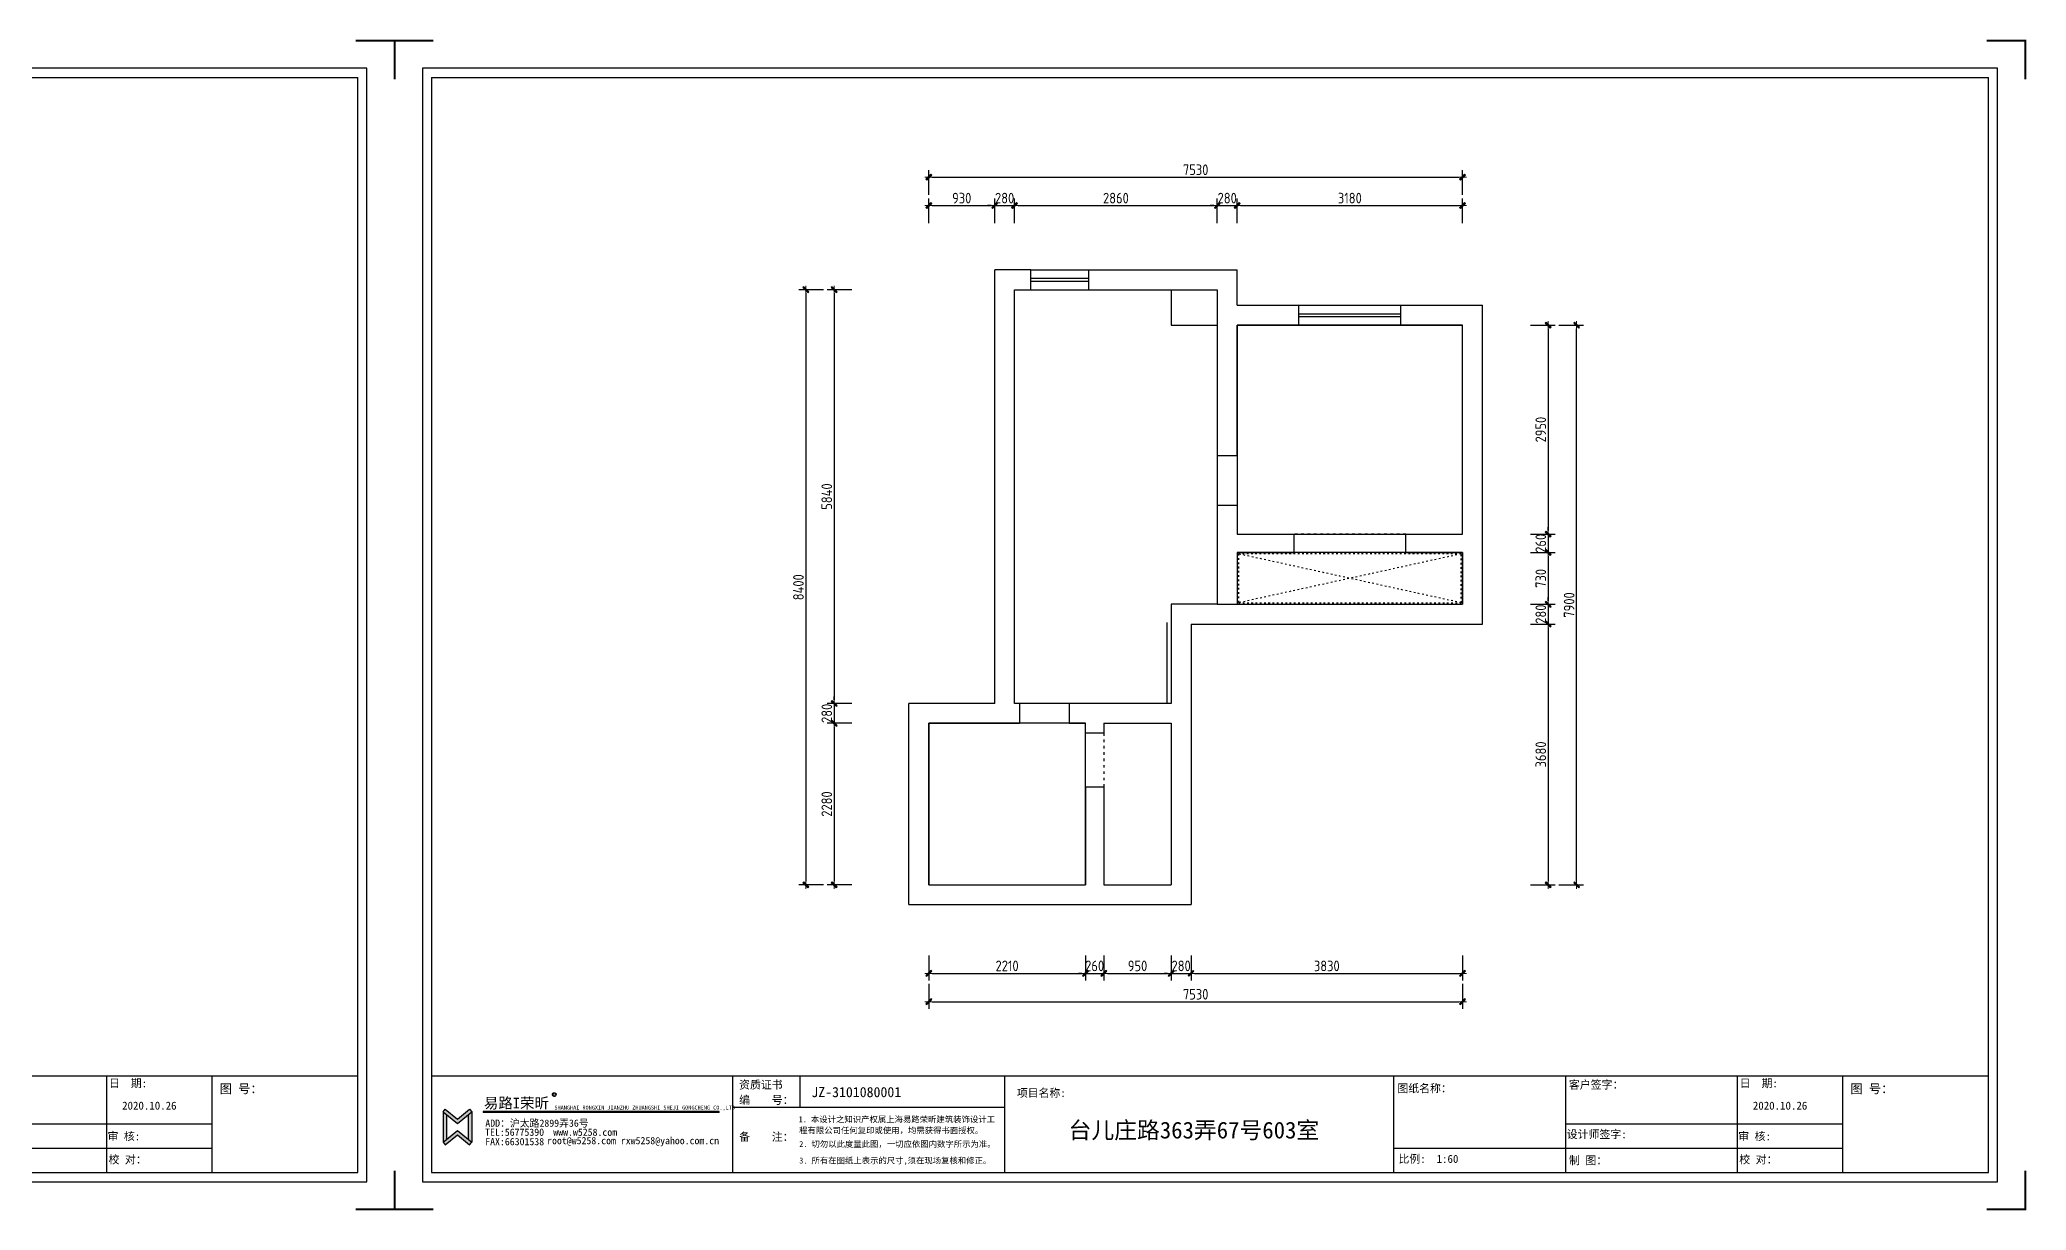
# Model space of a CAD drawing. Header units: millimetres. Extents: x -58733 to 427521, y -235734 to 553534.
# Drawn here: x 20716 to 48742, y 512200 to 528724 of the extents above; entities that cross this region are included whole.
import ezdxf

# ---------------------------------------------------------------- set-up
doc = ezdxf.new("R2010")
doc.units = ezdxf.units.MM
doc.linetypes.add('ACAD_ISO03W100', pattern=[30, 12, -18])
for name, color, linetype in [('00-墙体', 7, 'Continuous'), ('02-活动家具', 1, 'Continuous'), ('图框', 251, 'Continuous'), ('目录文字', 8, 'Continuous')]:
    doc.layers.add(name, color=color, linetype=linetype)
doc.layers.add('墙体', color=7, linetype='Continuous', lineweight=30)
doc.styles.add('CCD_DIM', font='ARCHS.SHX')
doc.styles.get("Standard").update_dxf_attribs({"font": 'simsun.ttc'})
doc.styles.add('YQ_DIM', font='SUPEROS.SHX', dxfattribs={"width": 0.8, "bigfont": 'HZDX.SHX'})
doc.styles.add('宋体', font='simsun.ttc', dxfattribs={"height": 120})
doc.styles.add('英文', font='simhei.ttf')
doc.styles.add('黑体', font='simhei.ttf')
doc.dimstyles.new('海龍1：50', dxfattribs={"dimscale": 50, "dimtxt": 3, "dimasz": 1, "dimexe": 2, "dimexo": 2, "dimgap": 0.6, "dimtad": 1, "dimdec": 0, "dimrnd": 5, "dimdsep": 46, "dimtxsty": 'CCD_DIM', "dimblk": 'WS-cj', "dimcen": 1, "dimclrd": 242, "dimclre": 242, "dimclrt": 2, "dimadec": 0, "dimazin": 2, "dimtfac": 1, "dimtdec": 0, "dimtix": 1, "dimtmove": 2, "dimatfit": 3, "dimldrblk": 'CCD_Leader_Arrow', "dimfxl": 5, "dimfxlon": 1, "dimtolj": 1, "dimarcsym": 0})

# ---------------------------------------------------------------- blocks, each defined once
blk = doc.blocks.new('WS-cj')
blk.add_hatch(color=1).paths.add_polyline_path([(0.59, 0.82), (-0.82, -0.59), (-0.59, -0.82), (0.82, 0.59)])
at = {"color": 1, "linetype": 'ByBlock', "lineweight": 0}
for p, q in [((-1.1, 0), (0, 0)), ((0, 0), (1.1, 0))]:
    blk.add_line(p, q, dxfattribs=at)
at = {"color": 1}
blk.add_lwpolyline([(0.59, 0.82), (-0.82, -0.59), (-0.59, -0.82), (0.82, 0.59)], close=True, dxfattribs=at)
blk = doc.blocks.new('*D427')
at = {"color": 242, "lineweight": -2}
for p, q in [((33259, 526133), (33259, 526483)), ((33309, 526383), (34139, 526383)), ((34189, 526133), (34189, 526483))]:
    blk.add_line(p, q, dxfattribs=at)
at = {"layer": 'Defpoints', "color": 0}
for p in [(34189, 526383), (33259, 525983), (34189, 525983)]:
    blk.add_point(p, dxfattribs=at)
at = {"color": 242, "lineweight": -2, "xscale": 50, "yscale": 50, "zscale": 50, "rotation": 180}
blk.add_blockref('WS-cj', (33259, 526383), dxfattribs=at)
at = {"color": 242, "lineweight": -2, "xscale": 50, "yscale": 50, "zscale": 50}
blk.add_blockref('WS-cj', (34189, 526383), dxfattribs=at)
at = {"color": 2, "insert": (33724, 526488), "char_height": 150, "attachment_point": 5, "style": 'CCD_DIM'}
blk.add_mtext('\\A1;930', dxfattribs=at)
blk = doc.blocks.new('CCD_Leader_Arrow')
at = {"color": 1, "linetype": 'ByBlock'}
blk.add_line((0, 0), (-1, 0), dxfattribs=at)
for points in [[(-0.86, 0.67), (-0.6, 0.85), (-0.24, 0), (0, 0)], [(-0.86, -0.67), (-0.6, -0.85), (-0.24, 0), (0, 0)]]:
    blk.add_solid(points, dxfattribs=at)
blk = doc.blocks.new('*D428')
at = {"color": 242, "lineweight": -2}
for p, q in [((34139, 526383), (34089, 526383)), ((34189, 526133), (34189, 526483)), ((34189, 526383), (34469, 526383)), ((34469, 526133), (34469, 526483)), ((34519, 526383), (34569, 526383))]:
    blk.add_line(p, q, dxfattribs=at)
at = {"layer": 'Defpoints', "color": 0}
for p in [(34469, 526383), (34189, 525983), (34469, 525983)]:
    blk.add_point(p, dxfattribs=at)
at = {"color": 242, "lineweight": -2, "xscale": 50, "yscale": 50, "zscale": 50}
blk.add_blockref('WS-cj', (34189, 526383), dxfattribs=at)
at = {"color": 242, "lineweight": -2, "xscale": 50, "yscale": 50, "zscale": 50, "rotation": 180}
blk.add_blockref('WS-cj', (34469, 526383), dxfattribs=at)
at = {"color": 2, "insert": (34329, 526488), "char_height": 150, "attachment_point": 5, "style": 'CCD_DIM'}
blk.add_mtext('\\A1;280', dxfattribs=at)
blk = doc.blocks.new('*D429')
at = {"color": 242, "lineweight": -2}
for p, q in [((34469, 526133), (34469, 526483)), ((34519, 526383), (37279, 526383)), ((37329, 526133), (37329, 526483))]:
    blk.add_line(p, q, dxfattribs=at)
at = {"layer": 'Defpoints', "color": 0}
for p in [(37329, 526383), (34469, 525983), (37329, 525983)]:
    blk.add_point(p, dxfattribs=at)
at = {"color": 242, "lineweight": -2, "xscale": 50, "yscale": 50, "zscale": 50, "rotation": 180}
blk.add_blockref('WS-cj', (34469, 526383), dxfattribs=at)
at = {"color": 242, "lineweight": -2, "xscale": 50, "yscale": 50, "zscale": 50}
blk.add_blockref('WS-cj', (37329, 526383), dxfattribs=at)
at = {"color": 2, "insert": (35899, 526488), "char_height": 150, "attachment_point": 5, "style": 'CCD_DIM'}
blk.add_mtext('\\A1;2860', dxfattribs=at)
blk = doc.blocks.new('*D430')
at = {"color": 242, "lineweight": -2}
for p, q in [((37279, 526383), (37229, 526383)), ((37329, 526133), (37329, 526483)), ((37329, 526383), (37609, 526383)), ((37609, 526133), (37609, 526483)), ((37659, 526383), (37709, 526383))]:
    blk.add_line(p, q, dxfattribs=at)
at = {"layer": 'Defpoints', "color": 0}
for p in [(37609, 526383), (37329, 525983), (37609, 525983)]:
    blk.add_point(p, dxfattribs=at)
at = {"color": 242, "lineweight": -2, "xscale": 50, "yscale": 50, "zscale": 50}
blk.add_blockref('WS-cj', (37329, 526383), dxfattribs=at)
at = {"color": 242, "lineweight": -2, "xscale": 50, "yscale": 50, "zscale": 50, "rotation": 180}
blk.add_blockref('WS-cj', (37609, 526383), dxfattribs=at)
at = {"color": 2, "insert": (37469, 526488), "char_height": 150, "attachment_point": 5, "style": 'CCD_DIM'}
blk.add_mtext('\\A1;280', dxfattribs=at)
blk = doc.blocks.new('*D431')
at = {"color": 242, "lineweight": -2}
for p, q in [((37609, 526133), (37609, 526483)), ((37659, 526383), (40739, 526383)), ((40789, 526133), (40789, 526483))]:
    blk.add_line(p, q, dxfattribs=at)
at = {"layer": 'Defpoints', "color": 0}
for p in [(40789, 526383), (37609, 525983), (40789, 525983)]:
    blk.add_point(p, dxfattribs=at)
at = {"color": 242, "lineweight": -2, "xscale": 50, "yscale": 50, "zscale": 50, "rotation": 180}
blk.add_blockref('WS-cj', (37609, 526383), dxfattribs=at)
at = {"color": 242, "lineweight": -2, "xscale": 50, "yscale": 50, "zscale": 50}
blk.add_blockref('WS-cj', (40789, 526383), dxfattribs=at)
at = {"color": 2, "insert": (39199, 526488), "char_height": 150, "attachment_point": 5, "style": 'CCD_DIM'}
blk.add_mtext('\\A1;3180', dxfattribs=at)
blk = doc.blocks.new('*D432')
at = {"color": 242, "lineweight": -2}
for p, q in [((33259, 526533), (33259, 526883)), ((33309, 526783), (40739, 526783)), ((40789, 526533), (40789, 526883))]:
    blk.add_line(p, q, dxfattribs=at)
at = {"layer": 'Defpoints', "color": 0}
for p in [(40789, 526783), (33259, 525983), (40789, 525983)]:
    blk.add_point(p, dxfattribs=at)
at = {"color": 242, "lineweight": -2, "xscale": 50, "yscale": 50, "zscale": 50, "rotation": 180}
blk.add_blockref('WS-cj', (33259, 526783), dxfattribs=at)
at = {"color": 242, "lineweight": -2, "xscale": 50, "yscale": 50, "zscale": 50}
blk.add_blockref('WS-cj', (40789, 526783), dxfattribs=at)
at = {"color": 2, "insert": (37024, 526888), "char_height": 150, "attachment_point": 5, "style": 'CCD_DIM'}
blk.add_mtext('\\A1;7530', dxfattribs=at)
blk = doc.blocks.new('*D433')
at = {"color": 242, "lineweight": -2}
for p, q in [((33259, 515795), (33259, 515445)), ((35469, 515795), (35469, 515445)), ((33309, 515545), (35419, 515545))]:
    blk.add_line(p, q, dxfattribs=at)
at = {"layer": 'Defpoints', "color": 0}
for p in [(33259, 515945), (35469, 515945), (35469, 515545)]:
    blk.add_point(p, dxfattribs=at)
at = {"color": 242, "lineweight": -2, "xscale": 50, "yscale": 50, "zscale": 50, "rotation": 180}
blk.add_blockref('WS-cj', (33259, 515545), dxfattribs=at)
at = {"color": 242, "lineweight": -2, "xscale": 50, "yscale": 50, "zscale": 50}
blk.add_blockref('WS-cj', (35469, 515545), dxfattribs=at)
at = {"color": 2, "insert": (34364, 515650), "char_height": 150, "attachment_point": 5, "style": 'CCD_DIM'}
blk.add_mtext('\\A1;2210', dxfattribs=at)
blk = doc.blocks.new('*D434')
at = {"color": 242, "lineweight": -2}
for p, q in [((35469, 515795), (35469, 515445)), ((35729, 515795), (35729, 515445)), ((35419, 515545), (35369, 515545)), ((35469, 515545), (35729, 515545)), ((35779, 515545), (35829, 515545))]:
    blk.add_line(p, q, dxfattribs=at)
at = {"layer": 'Defpoints', "color": 0}
for p in [(35469, 515945), (35729, 515945), (35729, 515545)]:
    blk.add_point(p, dxfattribs=at)
at = {"color": 242, "lineweight": -2, "xscale": 50, "yscale": 50, "zscale": 50}
blk.add_blockref('WS-cj', (35469, 515545), dxfattribs=at)
at = {"color": 242, "lineweight": -2, "xscale": 50, "yscale": 50, "zscale": 50, "rotation": 180}
blk.add_blockref('WS-cj', (35729, 515545), dxfattribs=at)
at = {"color": 2, "insert": (35599, 515650), "char_height": 150, "attachment_point": 5, "style": 'CCD_DIM'}
blk.add_mtext('\\A1;260', dxfattribs=at)
blk = doc.blocks.new('*D435')
at = {"color": 242, "lineweight": -2}
for p, q in [((35729, 515795), (35729, 515445)), ((36679, 515795), (36679, 515445)), ((35779, 515545), (36629, 515545))]:
    blk.add_line(p, q, dxfattribs=at)
at = {"layer": 'Defpoints', "color": 0}
for p in [(35729, 515945), (36679, 515945), (36679, 515545)]:
    blk.add_point(p, dxfattribs=at)
at = {"color": 242, "lineweight": -2, "xscale": 50, "yscale": 50, "zscale": 50, "rotation": 180}
blk.add_blockref('WS-cj', (35729, 515545), dxfattribs=at)
at = {"color": 242, "lineweight": -2, "xscale": 50, "yscale": 50, "zscale": 50}
blk.add_blockref('WS-cj', (36679, 515545), dxfattribs=at)
at = {"color": 2, "insert": (36204, 515650), "char_height": 150, "attachment_point": 5, "style": 'CCD_DIM'}
blk.add_mtext('\\A1;950', dxfattribs=at)
blk = doc.blocks.new('*D436')
at = {"color": 242, "lineweight": -2}
for p, q in [((36679, 515795), (36679, 515445)), ((36959, 515795), (36959, 515445)), ((36629, 515545), (36579, 515545)), ((36679, 515545), (36959, 515545)), ((37009, 515545), (37059, 515545))]:
    blk.add_line(p, q, dxfattribs=at)
at = {"layer": 'Defpoints', "color": 0}
for p in [(36679, 515945), (36959, 515945), (36959, 515545)]:
    blk.add_point(p, dxfattribs=at)
at = {"color": 242, "lineweight": -2, "xscale": 50, "yscale": 50, "zscale": 50}
blk.add_blockref('WS-cj', (36679, 515545), dxfattribs=at)
at = {"color": 242, "lineweight": -2, "xscale": 50, "yscale": 50, "zscale": 50, "rotation": 180}
blk.add_blockref('WS-cj', (36959, 515545), dxfattribs=at)
at = {"color": 2, "insert": (36819, 515650), "char_height": 150, "attachment_point": 5, "style": 'CCD_DIM'}
blk.add_mtext('\\A1;280', dxfattribs=at)
blk = doc.blocks.new('*D437')
at = {"color": 242, "lineweight": -2}
for p, q in [((36959, 515795), (36959, 515445)), ((40789, 515795), (40789, 515445)), ((37009, 515545), (40739, 515545))]:
    blk.add_line(p, q, dxfattribs=at)
at = {"layer": 'Defpoints', "color": 0}
for p in [(36959, 515945), (40789, 515945), (40789, 515545)]:
    blk.add_point(p, dxfattribs=at)
at = {"color": 242, "lineweight": -2, "xscale": 50, "yscale": 50, "zscale": 50, "rotation": 180}
blk.add_blockref('WS-cj', (36959, 515545), dxfattribs=at)
at = {"color": 242, "lineweight": -2, "xscale": 50, "yscale": 50, "zscale": 50}
blk.add_blockref('WS-cj', (40789, 515545), dxfattribs=at)
at = {"color": 2, "insert": (38874, 515650), "char_height": 150, "attachment_point": 5, "style": 'CCD_DIM'}
blk.add_mtext('\\A1;3830', dxfattribs=at)
blk = doc.blocks.new('*D438')
at = {"color": 242, "lineweight": -2}
for p, q in [((33259, 515395), (33259, 515045)), ((33309, 515145), (40739, 515145)), ((40789, 515395), (40789, 515045))]:
    blk.add_line(p, q, dxfattribs=at)
at = {"layer": 'Defpoints', "color": 0}
for p in [(33259, 515945), (40789, 515945), (40789, 515145)]:
    blk.add_point(p, dxfattribs=at)
at = {"color": 242, "lineweight": -2, "xscale": 50, "yscale": 50, "zscale": 50, "rotation": 180}
blk.add_blockref('WS-cj', (33259, 515145), dxfattribs=at)
at = {"color": 242, "lineweight": -2, "xscale": 50, "yscale": 50, "zscale": 50}
blk.add_blockref('WS-cj', (40789, 515145), dxfattribs=at)
at = {"color": 2, "insert": (37024, 515250), "char_height": 150, "attachment_point": 5, "style": 'CCD_DIM'}
blk.add_mtext('\\A1;7530', dxfattribs=at)
blk = doc.blocks.new('*D439')
at = {"color": 242, "lineweight": -2}
for p, q in [((32175, 525195), (31825, 525195)), ((31925, 525145), (31925, 519405)), ((32175, 519355), (31825, 519355))]:
    blk.add_line(p, q, dxfattribs=at)
at = {"layer": 'Defpoints', "color": 0}
for p in [(32325, 525195), (31925, 519355), (32325, 519355)]:
    blk.add_point(p, dxfattribs=at)
at = {"color": 242, "lineweight": -2, "xscale": 50, "yscale": 50, "zscale": 50}
for p, rotation in [((31925, 525195), 90), ((31925, 519355), 270)]:
    blk.add_blockref('WS-cj', p, dxfattribs=dict(at, rotation=rotation))
at = {"color": 2, "insert": (31820, 522275), "char_height": 150, "attachment_point": 5, "rotation": 90, "style": 'CCD_DIM'}
blk.add_mtext('\\A1;5840', dxfattribs=at)
blk = doc.blocks.new('*D440')
at = {"color": 242, "lineweight": -2}
for p, q in [((32175, 519355), (31825, 519355)), ((31925, 519405), (31925, 519455)), ((31925, 519355), (31925, 519075)), ((32175, 519075), (31825, 519075)), ((31925, 519025), (31925, 518975))]:
    blk.add_line(p, q, dxfattribs=at)
at = {"layer": 'Defpoints', "color": 0}
for p in [(32325, 519355), (31925, 519075), (32325, 519075)]:
    blk.add_point(p, dxfattribs=at)
at = {"color": 242, "lineweight": -2, "xscale": 50, "yscale": 50, "zscale": 50}
for p, rotation in [((31925, 519355), 270), ((31925, 519075), 90)]:
    blk.add_blockref('WS-cj', p, dxfattribs=dict(at, rotation=rotation))
at = {"color": 2, "insert": (31820, 519215), "char_height": 150, "attachment_point": 5, "rotation": 90, "style": 'CCD_DIM'}
blk.add_mtext('\\A1;280', dxfattribs=at)
blk = doc.blocks.new('*D441')
at = {"color": 242, "lineweight": -2}
for p, q in [((32175, 519075), (31825, 519075)), ((31925, 519025), (31925, 516845)), ((32175, 516795), (31825, 516795))]:
    blk.add_line(p, q, dxfattribs=at)
at = {"layer": 'Defpoints', "color": 0}
for p in [(32325, 519075), (31925, 516795), (32325, 516795)]:
    blk.add_point(p, dxfattribs=at)
at = {"color": 242, "lineweight": -2, "xscale": 50, "yscale": 50, "zscale": 50}
for p, rotation in [((31925, 519075), 90), ((31925, 516795), 270)]:
    blk.add_blockref('WS-cj', p, dxfattribs=dict(at, rotation=rotation))
at = {"color": 2, "insert": (31820, 517935), "char_height": 150, "attachment_point": 5, "rotation": 90, "style": 'CCD_DIM'}
blk.add_mtext('\\A1;2280', dxfattribs=at)
blk = doc.blocks.new('*D442')
at = {"color": 242, "lineweight": -2}
for p, q in [((31775, 525195), (31425, 525195)), ((31525, 525145), (31525, 516845)), ((31775, 516795), (31425, 516795))]:
    blk.add_line(p, q, dxfattribs=at)
at = {"layer": 'Defpoints', "color": 0}
for p in [(32325, 525195), (31525, 516795), (32325, 516795)]:
    blk.add_point(p, dxfattribs=at)
at = {"color": 242, "lineweight": -2, "xscale": 50, "yscale": 50, "zscale": 50}
for p, rotation in [((31525, 525195), 90), ((31525, 516795), 270)]:
    blk.add_blockref('WS-cj', p, dxfattribs=dict(at, rotation=rotation))
at = {"color": 2, "insert": (31420, 520995), "char_height": 150, "attachment_point": 5, "rotation": 90, "style": 'CCD_DIM'}
blk.add_mtext('\\A1;8400', dxfattribs=at)
blk = doc.blocks.new('*D443')
at = {"color": 242, "lineweight": -2}
for p, q in [((41748, 524695), (42098, 524695)), ((41998, 524645), (41998, 521795)), ((41748, 521745), (42098, 521745))]:
    blk.add_line(p, q, dxfattribs=at)
at = {"layer": 'Defpoints', "color": 0}
for p in [(41598, 524695), (41598, 521745), (41998, 521745)]:
    blk.add_point(p, dxfattribs=at)
at = {"color": 242, "lineweight": -2, "xscale": 50, "yscale": 50, "zscale": 50}
for p, rotation in [((41998, 524695), 90), ((41998, 521745), 270)]:
    blk.add_blockref('WS-cj', p, dxfattribs=dict(at, rotation=rotation))
at = {"color": 2, "insert": (41893, 523220), "char_height": 150, "attachment_point": 5, "rotation": 90, "style": 'CCD_DIM'}
blk.add_mtext('\\A1;2950', dxfattribs=at)
blk = doc.blocks.new('*D444')
at = {"color": 242, "lineweight": -2}
for p, q in [((41998, 521795), (41998, 521845)), ((41748, 521745), (42098, 521745)), ((41998, 521745), (41998, 521485)), ((41748, 521485), (42098, 521485)), ((41998, 521435), (41998, 521385))]:
    blk.add_line(p, q, dxfattribs=at)
at = {"layer": 'Defpoints', "color": 0}
for p in [(41598, 521745), (41598, 521485), (41998, 521485)]:
    blk.add_point(p, dxfattribs=at)
at = {"color": 242, "lineweight": -2, "xscale": 50, "yscale": 50, "zscale": 50}
for p, rotation in [((41998, 521745), 270), ((41998, 521485), 90)]:
    blk.add_blockref('WS-cj', p, dxfattribs=dict(at, rotation=rotation))
at = {"color": 2, "insert": (41893, 521615), "char_height": 150, "attachment_point": 5, "rotation": 90, "style": 'CCD_DIM'}
blk.add_mtext('\\A1;260', dxfattribs=at)
blk = doc.blocks.new('*D445')
at = {"color": 242, "lineweight": -2}
for p, q in [((41748, 521485), (42098, 521485)), ((41998, 521435), (41998, 520805)), ((41748, 520755), (42098, 520755))]:
    blk.add_line(p, q, dxfattribs=at)
at = {"layer": 'Defpoints', "color": 0}
for p in [(41598, 521485), (41598, 520755), (41998, 520755)]:
    blk.add_point(p, dxfattribs=at)
at = {"color": 242, "lineweight": -2, "xscale": 50, "yscale": 50, "zscale": 50}
for p, rotation in [((41998, 521485), 90), ((41998, 520755), 270)]:
    blk.add_blockref('WS-cj', p, dxfattribs=dict(at, rotation=rotation))
at = {"color": 2, "insert": (41893, 521120), "char_height": 150, "attachment_point": 5, "rotation": 90, "style": 'CCD_DIM'}
blk.add_mtext('\\A1;730', dxfattribs=at)
blk = doc.blocks.new('*D446')
at = {"color": 242, "lineweight": -2}
for p, q in [((41748, 520755), (42098, 520755)), ((41998, 520805), (41998, 520855)), ((41998, 520755), (41998, 520475)), ((41748, 520475), (42098, 520475)), ((41998, 520425), (41998, 520375))]:
    blk.add_line(p, q, dxfattribs=at)
at = {"layer": 'Defpoints', "color": 0}
for p in [(41598, 520755), (41598, 520475), (41998, 520475)]:
    blk.add_point(p, dxfattribs=at)
at = {"color": 242, "lineweight": -2, "xscale": 50, "yscale": 50, "zscale": 50}
for p, rotation in [((41998, 520755), 270), ((41998, 520475), 90)]:
    blk.add_blockref('WS-cj', p, dxfattribs=dict(at, rotation=rotation))
at = {"color": 2, "insert": (41893, 520615), "char_height": 150, "attachment_point": 5, "rotation": 90, "style": 'CCD_DIM'}
blk.add_mtext('\\A1;280', dxfattribs=at)
blk = doc.blocks.new('*D447')
at = {"color": 242, "lineweight": -2}
for p, q in [((41748, 520475), (42098, 520475)), ((41998, 520425), (41998, 516845)), ((41748, 516795), (42098, 516795))]:
    blk.add_line(p, q, dxfattribs=at)
at = {"layer": 'Defpoints', "color": 0}
for p in [(41598, 520475), (41598, 516795), (41998, 516795)]:
    blk.add_point(p, dxfattribs=at)
at = {"color": 242, "lineweight": -2, "xscale": 50, "yscale": 50, "zscale": 50}
for p, rotation in [((41998, 520475), 90), ((41998, 516795), 270)]:
    blk.add_blockref('WS-cj', p, dxfattribs=dict(at, rotation=rotation))
at = {"color": 2, "insert": (41893, 518635), "char_height": 150, "attachment_point": 5, "rotation": 90, "style": 'CCD_DIM'}
blk.add_mtext('\\A1;3680', dxfattribs=at)
blk = doc.blocks.new('*D448')
at = {"color": 242, "lineweight": -2}
for p, q in [((42148, 524695), (42498, 524695)), ((42398, 516845), (42398, 524645)), ((42148, 516795), (42498, 516795))]:
    blk.add_line(p, q, dxfattribs=at)
at = {"layer": 'Defpoints', "color": 0}
for p in [(41598, 524695), (42398, 524695), (41598, 516795)]:
    blk.add_point(p, dxfattribs=at)
at = {"color": 242, "lineweight": -2, "xscale": 50, "yscale": 50, "zscale": 50}
for p, rotation in [((42398, 524695), 90), ((42398, 516795), 270)]:
    blk.add_blockref('WS-cj', p, dxfattribs=dict(at, rotation=rotation))
at = {"color": 2, "insert": (42293, 520745), "char_height": 150, "attachment_point": 5, "rotation": 90, "style": 'CCD_DIM'}
blk.add_mtext('\\A1;7900', dxfattribs=at)
blk = doc.blocks.new('图框1比60')
h = blk.add_hatch(color=8)
edge = h.paths.add_edge_path()
edge.add_ellipse((163710, 45505), major_axis=(-0.2, 29.4), ratio=1, start_angle=269.6878, end_angle=449.6878)
edge.add_ellipse((163710, 45505), major_axis=(-0.2, 29.4), ratio=1, start_angle=89.5622, end_angle=269.5622)
edge = h.paths.add_edge_path(flags=16)
edge.add_ellipse((163710, 45505), major_axis=(0, 24.9), ratio=1, start_angle=269.966, end_angle=449.966)
edge.add_ellipse((163710, 45505), major_axis=(0, 24.9), ratio=1, start_angle=89.8872, end_angle=269.8872)
h = blk.add_hatch(color=8)
h.paths.add_polyline_path([(162213, 45056), (162434, 45236), (162401, 45277), (162213, 45124), (162025, 45277), (161992, 45236)])
h.paths.add_polyline_path([(162213, 44882), (162401, 44729), (162434, 44770), (162213, 44950), (161992, 44770), (162025, 44729)])
h = blk.add_hatch(color=8)
h.paths.add_polyline_path([(162044, 45193), (161992, 45236), (161992, 44770), (162044, 44813)])
h.paths.add_polyline_path([(162434, 45236), (162381, 45193), (162381, 44813), (162434, 44770)])
blk.add_hatch(color=8).paths.add_polyline_path([(162610, 45245), (162610, 45227), (166263, 45227), (166263, 45245)])
at = {"layer": '目录文字'}
h = blk.add_hatch(color=8, dxfattribs=at)
edge = h.paths.add_edge_path()
edge.add_ellipse((163710, 45505), major_axis=(-0.2, 29.4), ratio=1, start_angle=89.5622, end_angle=269.5622)
edge.add_ellipse((163710, 45505), major_axis=(-0.2, 29.4), ratio=1, start_angle=269.6621, end_angle=449.6621)
edge = h.paths.add_edge_path(flags=16)
edge.add_ellipse((163710, 45505), major_axis=(0, 24.9), ratio=1, start_angle=90.0288, end_angle=270.0288, ccw=False)
edge.add_ellipse((163710, 45505), major_axis=(0, 24.9), ratio=1, start_angle=-89.8872, end_angle=90.1128, ccw=False)
h.paths.add_polyline_path([(163689, 45539), (163733, 45539), (163733, 45472), (163689, 45472)], flags=9)
at = {"color": 8}
for p, q in [((176692, 45797), (176692, 44297)), ((161992, 45236), (162025, 45277)), ((161992, 45236), (161992, 44770)), ((161992, 45236), (162213, 45056)), ((162025, 45277), (162213, 45124)), ((162044, 45193), (162044, 44813)), ((162213, 45124), (162401, 45277)), ((162213, 45056), (162434, 45236)), ((162381, 45193), (162381, 44813)), ((162401, 45277), (162434, 45236)), ((162434, 45236), (162434, 44770)), ((166263, 45245), (162610, 45245)), ((166263, 45227), (162610, 45227)), ((166263, 45227), (166263, 45245)), ((161992, 44770), (162213, 44950)), ((162025, 44729), (162213, 44882)), ((162213, 44950), (162434, 44770)), ((162213, 44882), (162401, 44729)), ((161992, 44770), (162025, 44729)), ((162401, 44729), (162434, 44770))]:
    blk.add_line(p, q, dxfattribs=at)
blk.add_ellipse((163710, 45505, 0), major_axis=(0.1, 29.4), ratio=1, start_param=1.575118209033049, end_param=7.858303516212636, dxfattribs=at)
at = {"layer": '图框', "color": 121}
for p, q in [((161670, 61389), (161670, 44157)), ((186038, 61389), (161670, 61389)), ((186038, 44157), (186038, 61389)), ((161670, 44157), (186038, 44157))]:
    blk.add_line(p, q, dxfattribs=at)
at = {"layer": '图框', "color": 8}
for p, q in [((161809, 61249), (161809, 44297)), ((161809, 61249), (161809, 45797)), ((161809, 61249), (185898, 61249)), ((185898, 44297), (185898, 61249)), ((185898, 45797), (185898, 61249)), ((161809, 45797), (185898, 45797)), ((161809, 45797), (185898, 45797)), ((166465, 45797), (166465, 44297)), ((167511, 45797), (167511, 45305)), ((170675, 45797), (170675, 44297)), ((176692, 45797), (176692, 44297)), ((179360, 44297), (179360, 45797)), ((182010, 45797), (182010, 44297)), ((183644, 44297), (183644, 45797)), ((170675, 45305), (166465, 45305)), ((182010, 45047), (179360, 45047)), ((183644, 45047), (182010, 45047)), ((179360, 44672), (176692, 44672)), ((182010, 44672), (179360, 44672)), ((183644, 44672), (182010, 44672)), ((161809, 44297), (185898, 44297))]:
    blk.add_line(p, q, dxfattribs=at)
at = {"layer": '图框', "color": 121, "const_width": 28.3}
for points in [[(161841, 61818), (161241, 61818), (161241, 61217)], [(185866, 61818), (186467, 61818), (186467, 61217)], [(161841, 43728), (161241, 43728), (161241, 44329)], [(185866, 43728), (186467, 43728), (186467, 44329)]]:
    blk.add_lwpolyline(points, dxfattribs=at)
at = {"layer": '目录文字', "color": 8}
blk.add_line((162610, 45245), (162610, 45227), dxfattribs=at)
blk.add_ellipse((163710, 45505, 0), major_axis=(0.4, 24.9), ratio=1, start_param=1.571448490114663, end_param=7.854633797294249, dxfattribs=at)
for s, height, style, width, p in [('R', 44.9, 'YQ_DIM', 0.8, (163698, 45483, 0)), ('编    号：', 123.8, '宋体', 0.999898, (166569, 45359)), ('资质证书', 123.8, '宋体', 0.999898, (166569, 45595)), ('项目名称:', 123.3, '黑体', 0.999898, (170866, 45468)), ('图纸名称：', 123.3, '黑体', 0.999898, (176753, 45540)), ('客户签字：', 123.8, '宋体', 0.999898, (179405, 45596)), ('日  期:', 123.8, '宋体', 0.999898, (182048, 45618)), ('图 号：', 139.1, '宋体', 0.999898, (183761, 45526)), ('易路I荣昕', 164.1, '黑体', 0.999898, (162621, 45292)), ('SHANGHAI RONGXIN JIANZHU ZHUANGSHI SHEJI GONGCHENG CO.,LTD', 61.54, '英文', 0.999898, (163713, 45273)), ('1. 本设计之知识产权属上海易路荣昕建筑装饰设计工', 92.51, '黑体', 0.999898, (167491, 45076)), ('2020.10.26', 123.8, '宋体', 0.999898, (182251, 45272)), ('TEL:56775390', 111.72, '英文', 0.999898, (162641, 44867)), ('ADD：沪太路2899弄36号', 111.72, '英文', 0.999898, (162644, 45007)), ('www.w5258.com', 111.72, '英文', 0.999898, (163695, 44867)), ('备    注：', 123.8, '宋体', 0.999898, (166569, 44788)), ('程有限公司任何复印或使用，均需获得书面授权。', 92.51, '黑体', 0.999898, (167498, 44904)), ('台儿庄路363弄67号603室', 258.72, '宋体', 0.999898, (171666, 44826)), ('设计师签字:', 123.8, '宋体', 0.999898, (179372, 44829)), ('审 核:', 123.8, '宋体', 0.999898, (182025, 44798)), ('FAX:66301538', 111.72, '英文', 0.999898, (162642, 44721)), ('root@w5258.com rxw5258@yahoo.com.cn', 111.72, '英文', 0.999898, (163600, 44737)), ('2. 切勿以此度量此图，一切应依图内数字所示为准。', 92.51, '黑体', 0.999898, (167500, 44693)), ('比例:  1:60', 123.8, '宋体', 0.999898, (176769, 44448)), ('制 图：', 123.8, '宋体', 0.999898, (179407, 44425)), ('校 对：', 123.8, '宋体', 0.999898, (182041, 44438)), ('3. 所有在图纸上表示的尺寸,须在现场复核和修正。', 92.51, '黑体', 0.999898, (167500, 44438))]:
    blk.add_text(s, height=height, dxfattribs=dict(at, style=style, width=width)).set_placement(p)
at = {"layer": '目录文字', "width": 1}
blk.add_text('JZ-3101080001', height=157.18, dxfattribs=at).set_placement((167687, 45465))

msp = doc.modelspace()

# ---------------------------------------------------------------- linework, layer by layer
for p, q in [((34189.2, 519355.5), (34189.2, 525475.5)), ((34699.2, 525475.5), (34189.2, 525475.5)), ((34699.2, 525195.5), (34699.2, 525475.5)), ((35519.2, 525195.5), (35519.2, 525475.5)), ((35519.2, 525475.5), (37609.2, 525475.5)), ((37609.2, 524975.5), (37609.2, 525475.5)), ((34469.2, 519355.5), (34469.2, 525195.5)), ((34469.2, 525195.5), (34699.2, 525195.5)), ((35519.2, 525195.5), (37329.2, 525195.5)), ((36679.2, 525195.5), (36679.2, 524695.5)), ((37329.2, 525195.5), (37329.2, 522855.5)), ((37609.2, 524975.5), (38479.2, 524975.5)), ((38479.2, 524695.5), (38479.2, 524975.5)), ((39919.2, 524695.5), (39919.2, 524975.5)), ((39919.2, 524975.5), (41069.2, 524975.5)), ((41069.2, 520475.5), (41069.2, 524975.5)), ((36679.2, 524695.5), (37329.2, 524695.5)), ((37609.2, 522855.5), (37609.2, 524695.5)), ((37609.2, 524695.5), (38479.2, 524695.5)), ((39919.2, 524695.5), (40789.2, 524695.5)), ((40789.2, 521745.5), (40789.2, 524695.5)), ((37329.2, 522855.5), (37609.2, 522855.5)), ((37329.2, 522155.5), (37609.2, 522155.5)), ((37329.2, 522155.5), (37329.2, 520755.5)), ((37609.2, 522155.5), (37609.2, 521745.5)), ((37609.2, 521745.5), (38409.2, 521745.5)), ((38409.2, 521745.5), (38409.2, 521485.5)), ((39989.2, 521745.5), (40789.2, 521745.5)), ((39989.2, 521485.5), (39989.2, 521745.5)), ((37609.2, 521485.5), (37609.2, 520755.5)), ((37609.2, 521485.5), (38409.2, 521485.5)), ((39989.2, 521485.5), (40789.2, 521485.5)), ((40789.2, 521485.5), (40789.2, 520755.5)), ((37329.2, 520755.5), (36679.2, 520755.5)), ((36679.2, 520755.5), (36679.2, 519355.5)), ((37329.2, 520755.5), (40789.2, 520755.5)), ((36959.2, 520475.5), (36959.2, 516515.5)), ((36959.2, 520475.5), (41069.2, 520475.5)), ((32979.2, 516515.5), (32979.2, 519355.5)), ((34189.2, 519355.5), (32979.2, 519355.5)), ((34539.2, 519355.5), (34469.2, 519355.5)), ((34539.2, 519355.5), (34539.2, 519075.5)), ((36679.2, 519355.5), (35239.2, 519355.5)), ((35239.2, 519355.5), (35239.2, 519075.5)), ((33259.2, 516795.5), (33259.2, 519075.5)), ((33259.2, 519075.5), (34539.2, 519075.5)), ((35239.2, 519075.5), (35469.2, 519075.5)), ((35469.2, 518935.5), (35469.2, 519075.5)), ((35729.2, 519075.5), (36679.2, 519075.5)), ((35729.2, 519075.5), (35729.2, 518935.5)), ((36679.2, 519075.5), (36679.2, 516795.5)), ((35729.2, 518935.5), (35469.2, 518935.5)), ((35469.2, 518175.5), (35729.2, 518175.5)), ((35469.2, 518175.5), (35469.2, 516795.5)), ((35729.2, 518175.5), (35729.2, 516795.5)), ((33259.2, 516795.5), (35469.2, 516795.5)), ((35729.2, 516795.5), (36679.2, 516795.5)), ((32979.2, 516515.5), (36959.2, 516515.5))]:
    msp.add_line(p, q)
at = {"color": 12}
for p, q in [((34699.2, 525475.5), (35519.2, 525475.5)), ((34699.2, 525195.5), (35519.2, 525195.5)), ((38479.2, 524975.5), (39919.2, 524975.5)), ((38479.2, 524695.5), (39919.2, 524695.5))]:
    msp.add_line(p, q, dxfattribs=at)
at = {"color": 251}
msp.add_line((36619.2, 520495.5), (36619.2, 519355.5), dxfattribs=at)
at = {"color": 4}
for points in [[(34469.2, 525195.5), (34699.2, 525195.5), (35519.2, 525195.5), (36679.2, 525195.5), (36679.2, 524695.5), (37329.2, 524695.5), (37329.2, 522855.5), (37329.2, 522155.5), (37329.2, 520755.5), (36679.2, 520755.5), (36679.2, 519355.5), (36619.2, 519355.5), (35239.2, 519355.5), (34539.2, 519355.5), (34469.2, 519355.5)], [(37609.2, 522155.5), (37609.2, 521745.5), (38409.2, 521745.5), (39989.2, 521745.5), (40789.2, 521745.5), (40789.2, 524695.5), (39919.2, 524695.5), (38479.2, 524695.5), (37609.2, 524695.5), (37609.2, 522855.5)], [(33259.2, 519075.5), (33259.2, 516795.5), (35469.2, 516795.5), (35469.2, 518175.5), (35469.2, 518935.5), (35469.2, 519075.5), (35239.2, 519075.5), (34539.2, 519075.5)]]:
    msp.add_lwpolyline(points, close=True, dxfattribs=at)
at = {"layer": '00-墙体', "color": 42}
for p, q in [((34699.2, 525355.5), (35519.2, 525355.5)), ((34699.2, 525315.5), (35519.2, 525315.5)), ((38479.2, 524855.5), (39919.2, 524855.5)), ((38479.2, 524815.5), (39919.2, 524815.5))]:
    msp.add_line(p, q, dxfattribs=at)
at = {"layer": '02-活动家具', "color": 8, "linetype": 'ACAD_ISO03W100', "ltscale": 3}
for p, q in [((37329.2, 522855.5), (37329.2, 522155.5)), ((37609.2, 522855.5), (37609.2, 522155.5)), ((39989.2, 521745.5), (38409.2, 521745.5)), ((35239.2, 519355.5), (34539.2, 519355.5)), ((35239.2, 519075.5), (34539.2, 519075.5)), ((35469.2, 518175.5), (35469.2, 518935.5)), ((35729.2, 518935.5), (35729.2, 518175.5))]:
    msp.add_line(p, q, dxfattribs=at)
at = {"layer": '02-活动家具', "color": 251, "linetype": 'ACAD_ISO03W100', "ltscale": 2}
for p, q in [((40769.2, 520775.5), (37629.2, 521465.5)), ((40769.2, 521465.5), (37629.2, 520775.5))]:
    msp.add_line(p, q, dxfattribs=at)
at = {"layer": '02-活动家具'}
msp.add_lwpolyline([(37609.2, 521485.5), (37609.2, 520755.5), (40789.2, 520755.5), (40789.2, 521485.5)], close=True, dxfattribs=at)
at = {"layer": '02-活动家具', "color": 251, "linetype": 'ACAD_ISO03W100', "ltscale": 2}
msp.add_lwpolyline([(37629.2, 521465.5), (37629.2, 520775.5), (40769.2, 520775.5), (40769.2, 521465.5)], close=True, dxfattribs=at)

# ---------------------------------------------------------------- block references
at = {"layer": '墙体', "color": 0, "xscale": 0.9120113186390109, "yscale": 0.9120113186390109, "zscale": 0.9120113186390109}
for p in [(-144336.5, 472332.5), (-121330.3, 472332.5)]:
    msp.add_blockref('图框1比60', p, dxfattribs=at)

# ---------------------------------------------------------------- dimensions: what is measured, and where the dimension line sits
for base, p1, p2, picture, middle in [((40789.2, 526783.3), (33259.2, 525983.3), (40789.2, 525983.3), '*D432', (37024.2, 526888.3)), ((34189.2, 526383.3), (33259.2, 525983.3), (34189.2, 525983.3), '*D427', (33724.2, 526488.3)), ((34469.2, 526383.3), (34189.2, 525983.3), (34469.2, 525983.3), '*D428', (34329.2, 526488.3)), ((37329.2, 526383.3), (34469.2, 525983.3), (37329.2, 525983.3), '*D429', (35899.2, 526488.3)), ((37609.2, 526383.3), (37329.2, 525983.3), (37609.2, 525983.3), '*D430', (37469.2, 526488.3)), ((40789.2, 526383.3), (37609.2, 525983.3), (40789.2, 525983.3), '*D431', (39199.2, 526488.3)), ((35469.2, 515545.1), (33259.2, 515945.1), (35469.2, 515945.1), '*D433', (34364.2, 515650.1)), ((40789.2, 515145.1), (33259.2, 515945.1), (40789.2, 515945.1), '*D438', (37024.2, 515250.1)), ((35729.2, 515545.1), (35469.2, 515945.1), (35729.2, 515945.1), '*D434', (35599.2, 515650.1)), ((36679.2, 515545.1), (35729.2, 515945.1), (36679.2, 515945.1), '*D435', (36204.2, 515650.1)), ((36959.2, 515545.1), (36679.2, 515945.1), (36959.2, 515945.1), '*D436', (36819.2, 515650.1)), ((40789.2, 515545.1), (36959.2, 515945.1), (40789.2, 515945.1), '*D437', (38874.2, 515650.1))]:
    dim = msp.add_linear_dim(base=base, p1=p1, p2=p2, dimstyle='海龍1：50')
    dim.commit()
    dim.dimension.update_dxf_attribs({"geometry": picture, "text_midpoint": middle})
for base, p1, p2, picture, middle in [((31525.3, 516795.5), (32325.3, 525195.5), (32325.3, 516795.5), '*D442', (31420.3, 520995.5)), ((31925.3, 519355.5), (32325.3, 525195.5), (32325.3, 519355.5), '*D439', (31820.3, 522275.5)), ((41997.9, 521745.5), (41597.9, 524695.5), (41597.9, 521745.5), '*D443', (41892.9, 523220.5)), ((42397.9, 524695.5), (41597.9, 516795.5), (41597.9, 524695.5), '*D448', (42292.9, 520745.5)), ((41997.9, 521485.5), (41597.9, 521745.5), (41597.9, 521485.5), '*D444', (41892.9, 521615.5)), ((41997.9, 520755.5), (41597.9, 521485.5), (41597.9, 520755.5), '*D445', (41892.9, 521120.5)), ((41997.9, 520475.5), (41597.9, 520755.5), (41597.9, 520475.5), '*D446', (41892.9, 520615.5)), ((41997.9, 516795.5), (41597.9, 520475.5), (41597.9, 516795.5), '*D447', (41892.9, 518635.5)), ((31925.3, 519075.5), (32325.3, 519355.5), (32325.3, 519075.5), '*D440', (31820.3, 519215.5)), ((31925.3, 516795.5), (32325.3, 519075.5), (32325.3, 516795.5), '*D441', (31820.3, 517935.5))]:
    dim = msp.add_linear_dim(base=base, p1=p1, p2=p2, angle=90, dimstyle='海龍1：50')
    dim.commit()
    dim.dimension.update_dxf_attribs({"geometry": picture, "text_midpoint": middle})

doc.saveas('drawing.dxf')
